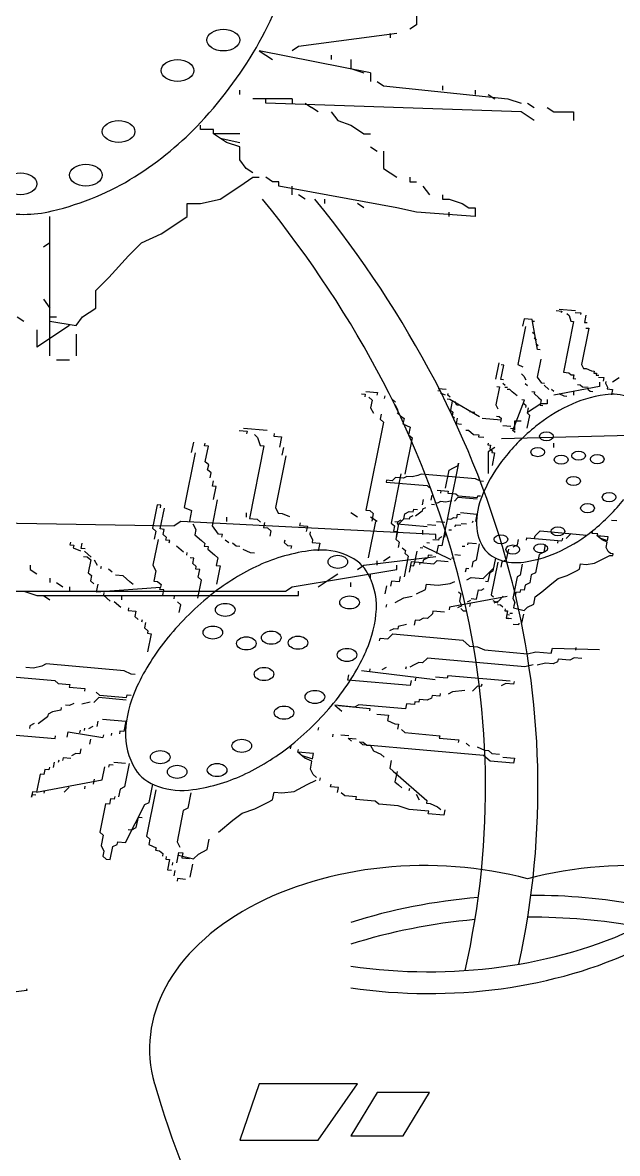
# Model space of a CAD drawing. Header units: inches. Extents: x 6.7 to 49.2, y 11 to 35.8.
# Drawn here: x 33.3979 to 33.507, y 13.0485 to 13.2561 of the extents above; entities that cross this region are included whole.
import ezdxf

# ---------------------------------------------------------------- set-up
doc = ezdxf.new("R2010")
doc.units = ezdxf.units.IN
doc.header["$MEASUREMENT"] = 0
doc.layers.add('02', color=2, linetype='Continuous')

msp = doc.modelspace()

# ---------------------------------------------------------------- linework, layer by layer
at = {"layer": '02'}
for p, q in [((33.4701, 13.26213), (33.4701, 13.25573)), ((33.4701, 13.25573), (33.4689, 13.25493)), ((33.4665, 13.25413), (33.4485, 13.25173)), ((33.4653, 13.25413), (33.4653, 13.25333)), ((33.4485, 13.25173), (33.4473, 13.25093)), ((33.4413, 13.25093), (33.4437, 13.24933)), ((33.4617, 13.24693), (33.4413, 13.25093)), ((33.4545, 13.25013), (33.4545, 13.24933)), ((33.4581, 13.24933), (33.4581, 13.24773)), ((33.4581, 13.24773), (33.4605, 13.24693)), ((33.4617, 13.24693), (33.4617, 13.24533)), ((33.4629, 13.24533), (33.4641, 13.24453)), ((33.4377, 13.24293), (33.4377, 13.24373)), ((33.4641, 13.24453), (33.4869, 13.24213)), ((33.4749, 13.24453), (33.4749, 13.24373)), ((33.4809, 13.24373), (33.4809, 13.24293)), ((33.4833, 13.24293), (33.4845, 13.24213)), ((33.4473, 13.24213), (33.4401, 13.24213)), ((33.4425, 13.24133), (33.4425, 13.24213)), ((33.4893, 13.23973), (33.4425, 13.24133)), ((33.4473, 13.24213), (33.4473, 13.24133)), ((33.4497, 13.24133), (33.4509, 13.24053)), ((33.4869, 13.24213), (33.4893, 13.24133)), ((33.4905, 13.24133), (33.4917, 13.24053)), ((33.4521, 13.23973), (33.4509, 13.24053)), ((33.4545, 13.23973), (33.4557, 13.23813)), ((33.4917, 13.23813), (33.4893, 13.23973)), ((33.4941, 13.24053), (33.4953, 13.23973)), ((33.4953, 13.23973), (33.4989, 13.23973)), ((33.4989, 13.23973), (33.4989, 13.23813)), ((33.4305, 13.23653), (33.4305, 13.23733)), ((33.4557, 13.23813), (33.4581, 13.23733)), ((33.4581, 13.23733), (33.4593, 13.23653)), ((33.4329, 13.23653), (33.4305, 13.23653)), ((33.4329, 13.23573), (33.4329, 13.23653)), ((33.4353, 13.23413), (33.4329, 13.23573)), ((33.4377, 13.23573), (33.4329, 13.23573)), ((33.4341, 13.23493), (33.4377, 13.23413)), ((33.4593, 13.23653), (33.4605, 13.23573)), ((33.4605, 13.23573), (33.4617, 13.23573)), ((33.4377, 13.23333), (33.4353, 13.23413)), ((33.4377, 13.23093), (33.4377, 13.23333)), ((33.4617, 13.23333), (33.4629, 13.23253)), ((33.4641, 13.23253), (33.4641, 13.22933)), ((33.4389, 13.22933), (33.4377, 13.23093)), ((33.4401, 13.22853), (33.4389, 13.22933)), ((33.4641, 13.22933), (33.4653, 13.22853)), ((33.4653, 13.22853), (33.4665, 13.22773)), ((33.4377, 13.22613), (33.4401, 13.22773)), ((33.4401, 13.22773), (33.4413, 13.22773)), ((33.4437, 13.22693), (33.4425, 13.22773)), ((33.4449, 13.22693), (33.4437, 13.22693)), ((33.4449, 13.22613), (33.4449, 13.22693)), ((33.4689, 13.22773), (33.4689, 13.22693)), ((33.4689, 13.22693), (33.4701, 13.22693)), ((33.4341, 13.22373), (33.4377, 13.22613)), ((33.4665, 13.22213), (33.4449, 13.22613)), ((33.4473, 13.22453), (33.4473, 13.22613)), ((33.4497, 13.22373), (33.4485, 13.22453)), ((33.4713, 13.22613), (33.4725, 13.22453)), ((33.4749, 13.22453), (33.4749, 13.22373)), ((33.4281, 13.22053), (33.4281, 13.22293)), ((33.4281, 13.22293), (33.4305, 13.22293)), ((33.4305, 13.22293), (33.4341, 13.22373)), ((33.4533, 13.22293), (33.4533, 13.22373)), ((33.4605, 13.22213), (33.4593, 13.22293)), ((33.4701, 13.22133), (33.4665, 13.22213)), ((33.4749, 13.22373), (33.4761, 13.22373)), ((33.4761, 13.22373), (33.4785, 13.22293)), ((33.4785, 13.22293), (33.4797, 13.22213)), ((33.4797, 13.22213), (33.4809, 13.22213)), ((33.4809, 13.22213), (33.4809, 13.22053)), ((33.4029, 13.19493), (33.4029, 13.22053)), ((33.4269, 13.21973), (33.4281, 13.22053)), ((33.4809, 13.22053), (33.4701, 13.22133)), ((33.4761, 13.22053), (33.4761, 13.22133)), ((33.4233, 13.21733), (33.4269, 13.21973)), ((33.4197, 13.21573), (33.4233, 13.21733)), ((33.4029, 13.21573), (33.4017, 13.21493)), ((33.4173, 13.21333), (33.4197, 13.21573)), ((33.4137, 13.20933), (33.4173, 13.21333)), ((33.4113, 13.20693), (33.4137, 13.20933)), ((33.4113, 13.20373), (33.4113, 13.20693)), ((33.4017, 13.20533), (33.4029, 13.20373)), ((33.4089, 13.20213), (33.4113, 13.20373)), ((33.49631, 13.20354), (33.49931, 13.20328)), ((33.3969, 13.20213), (33.3981, 13.20133)), ((33.4029, 13.20213), (33.4041, 13.20213)), ((33.4029, 13.20133), (33.4077, 13.20053)), ((33.4077, 13.20053), (33.4089, 13.20213)), ((33.48985, 13.20174), (33.48959, 13.20041)), ((33.49135, 13.20161), (33.48985, 13.20174)), ((33.49229, 13.1961), (33.49135, 13.20161)), ((33.49575, 13.20325), (33.49675, 13.20316)), ((33.49675, 13.20316), (33.49668, 13.20283)), ((33.49768, 13.20274), (33.49811, 13.20237)), ((33.49811, 13.20237), (33.49841, 13.20132)), ((33.49841, 13.20132), (33.49891, 13.20128)), ((33.49925, 13.20294), (33.50025, 13.20286)), ((33.50025, 13.20286), (33.50018, 13.20252)), ((33.50118, 13.20243), (33.50091, 13.2011)), ((33.4065, 13.20053), (33.4005, 13.19653)), ((33.4005, 13.19973), (33.4005, 13.19653)), ((33.49009, 13.20036), (33.4887, 13.19337)), ((33.49179, 13.20123), (33.49129, 13.20128)), ((33.49182, 13.19886), (33.49139, 13.19923)), ((33.49891, 13.20128), (33.49706, 13.19195)), ((33.50171, 13.20001), (33.50039, 13.19335)), ((33.50091, 13.2011), (33.50141, 13.20106)), ((33.50121, 13.20006), (33.50171, 13.20001)), ((33.4077, 13.19893), (33.4077, 13.19493)), ((33.49212, 13.19781), (33.49169, 13.19819)), ((33.49242, 13.19677), (33.49199, 13.19715)), ((33.49279, 13.19606), (33.49229, 13.1961)), ((33.4065, 13.19413), (33.4041, 13.19413)), ((33.4852, 13.19368), (33.4846, 13.19068)), ((33.4856, 13.19059), (33.48613, 13.19326)), ((33.48613, 13.19326), (33.48563, 13.1933)), ((33.4887, 13.19337), (33.48963, 13.19295)), ((33.4923, 13.19102), (33.49296, 13.19435)), ((33.50039, 13.19335), (33.50075, 13.19264)), ((33.48936, 13.19162), (33.4898, 13.19124)), ((33.4898, 13.19124), (33.49016, 13.19053)), ((33.4931, 13.18993), (33.4923, 13.19102)), ((33.49706, 13.19195), (33.49806, 13.19186)), ((33.49806, 13.19186), (33.49849, 13.19149)), ((33.49849, 13.19149), (33.49899, 13.19144)), ((33.49899, 13.19144), (33.49886, 13.19078)), ((33.50075, 13.19264), (33.50125, 13.1926)), ((33.50125, 13.1926), (33.50219, 13.19218)), ((33.50219, 13.19218), (33.50269, 13.19213)), ((33.50269, 13.19213), (33.50262, 13.1918)), ((33.50262, 13.1918), (33.50312, 13.19175)), ((33.50312, 13.19175), (33.50305, 13.19142)), ((33.50305, 13.19142), (33.50355, 13.19138)), ((33.50349, 13.19104), (33.50449, 13.19096)), ((33.50449, 13.19096), (33.50435, 13.19029)), ((33.5073, 13.19093), (33.5061, 13.19013)), ((33.47558, 13.18877), (33.47408, 13.1889)), ((33.48534, 13.18926), (33.48467, 13.18593)), ((33.48484, 13.18931), (33.48534, 13.18926)), ((33.4861, 13.19055), (33.4856, 13.19059)), ((33.4864, 13.18951), (33.48597, 13.18988)), ((33.48684, 13.18913), (33.48634, 13.18917)), ((33.49003, 13.18986), (33.49047, 13.18949)), ((33.4936, 13.18989), (33.4931, 13.18993)), ((33.4944, 13.1888), (33.49353, 13.18955)), ((33.5037, 13.18933), (33.4953, 13.18773)), ((33.49886, 13.19078), (33.49936, 13.19073)), ((33.49966, 13.18969), (33.50016, 13.18964)), ((33.50016, 13.18964), (33.50059, 13.18927)), ((33.50059, 13.18927), (33.50159, 13.18918)), ((33.50152, 13.18885), (33.50196, 13.18847)), ((33.5037, 13.19013), (33.5037, 13.18933)), ((33.50485, 13.19025), (33.50479, 13.18991)), ((33.50479, 13.18991), (33.50515, 13.1892)), ((33.50515, 13.1892), (33.50509, 13.18887)), ((33.50509, 13.18887), (33.50609, 13.18878)), ((33.46003, 13.18798), (33.46074, 13.18792)), ((33.46074, 13.18792), (33.46065, 13.18745)), ((33.46084, 13.1884), (33.46298, 13.18821)), ((33.46136, 13.18738), (33.46198, 13.18684)), ((33.46198, 13.18684), (33.4617, 13.18542)), ((33.46298, 13.18821), (33.46288, 13.18773)), ((33.46431, 13.18761), (33.46422, 13.18713)), ((33.46564, 13.187), (33.46626, 13.18646)), ((33.47401, 13.18857), (33.47451, 13.18852)), ((33.47445, 13.18819), (33.47538, 13.18777)), ((33.47575, 13.18706), (33.47625, 13.18701)), ((33.47588, 13.18773), (33.47595, 13.18806)), ((33.47631, 13.18735), (33.47588, 13.18773)), ((33.47625, 13.18701), (33.48171, 13.18382)), ((33.48727, 13.18875), (33.48677, 13.1888)), ((33.4877, 13.18837), (33.48727, 13.18875)), ((33.48857, 13.18762), (33.4877, 13.18837)), ((33.48781, 13.18125), (33.48994, 13.18682)), ((33.48994, 13.18682), (33.48944, 13.18686)), ((33.49127, 13.1884), (33.49177, 13.18835)), ((33.49177, 13.18835), (33.4917, 13.18802)), ((33.4917, 13.18802), (33.49257, 13.18727)), ((33.49257, 13.18727), (33.493, 13.18689)), ((33.493, 13.18689), (33.4928, 13.18589)), ((33.4941, 13.18693), (33.4941, 13.18613)), ((33.49533, 13.18838), (33.4949, 13.18875)), ((33.49719, 13.18753), (33.49626, 13.18796)), ((33.49769, 13.18749), (33.49719, 13.18753)), ((33.4989, 13.18853), (33.4989, 13.18773)), ((33.50196, 13.18847), (33.50246, 13.18842)), ((33.50609, 13.18878), (33.50589, 13.18778)), ((33.4617, 13.18542), (33.46222, 13.1844)), ((33.46617, 13.18599), (33.46669, 13.18497)), ((33.47668, 13.18664), (33.47635, 13.18497)), ((33.47635, 13.18497), (33.47678, 13.18459)), ((33.47755, 13.18588), (33.47718, 13.18659)), ((33.47805, 13.18584), (33.47755, 13.18588)), ((33.48467, 13.18593), (33.48504, 13.18522)), ((33.49024, 13.18578), (33.4898, 13.18615)), ((33.49017, 13.18544), (33.49024, 13.18578)), ((33.49047, 13.1844), (33.49067, 13.1854)), ((33.4917, 13.18533), (33.4905, 13.18453)), ((33.4929, 13.18613), (33.4917, 13.18533)), ((33.4928, 13.18589), (33.4933, 13.18584)), ((33.4941, 13.18613), (33.4929, 13.18613)), ((33.46408, 13.18278), (33.46086, 13.16661)), ((33.46365, 13.18427), (33.46346, 13.18332)), ((33.46346, 13.18332), (33.46408, 13.18278)), ((33.4666, 13.1845), (33.46722, 13.18396)), ((33.46722, 13.18396), (33.46784, 13.18342)), ((33.46784, 13.18342), (33.46765, 13.18247)), ((33.47678, 13.18459), (33.47665, 13.18393)), ((33.47665, 13.18393), (33.47708, 13.18355)), ((33.47758, 13.18351), (33.47738, 13.18251)), ((33.48084, 13.18457), (33.47985, 13.18466)), ((33.48564, 13.18313), (33.48214, 13.18344)), ((33.48478, 13.18389), (33.48528, 13.18384)), ((33.48528, 13.18384), (33.48571, 13.18347)), ((33.48558, 13.1828), (33.48571, 13.18347)), ((33.4881, 13.18293), (33.4881, 13.18133)), ((33.4893, 13.18293), (33.4881, 13.18293)), ((33.49044, 13.18169), (33.4909, 13.18402)), ((33.4909, 13.18402), (33.49047, 13.1844)), ((33.43762, 13.18125), (33.43905, 13.18112)), ((33.43843, 13.18166), (33.44272, 13.18128)), ((33.43905, 13.18112), (33.43896, 13.18065)), ((33.44405, 13.18068), (33.44395, 13.18021)), ((33.46765, 13.18247), (33.46898, 13.18187)), ((33.46898, 13.18187), (33.46869, 13.18044)), ((33.47738, 13.18251), (33.47838, 13.18242)), ((33.47918, 13.18133), (33.47968, 13.18129)), ((33.47968, 13.18129), (33.48055, 13.18053)), ((33.48055, 13.18053), (33.48155, 13.18044)), ((33.5481, 13.18133), (33.4857, 13.17973)), ((33.48744, 13.18196), (33.48594, 13.18209)), ((33.48787, 13.18158), (33.48738, 13.18162)), ((33.48824, 13.18087), (33.48781, 13.18125)), ((33.42921, 13.17909), (33.42883, 13.17719)), ((33.43125, 13.17843), (33.43135, 13.1789)), ((33.44039, 13.18052), (33.441, 13.17998)), ((33.441, 13.17998), (33.44143, 13.17849)), ((33.44143, 13.17849), (33.44215, 13.17843)), ((33.44395, 13.18021), (33.44538, 13.18008)), ((33.44538, 13.18008), (33.445, 13.17818)), ((33.46931, 13.1799), (33.46799, 13.17324)), ((33.46869, 13.18044), (33.46931, 13.1799)), ((33.48155, 13.18044), (33.48148, 13.18011)), ((33.48148, 13.18011), (33.48248, 13.18002)), ((33.48328, 13.17894), (33.48321, 13.1786)), ((33.48321, 13.1786), (33.48371, 13.17856)), ((33.48371, 13.17856), (33.48358, 13.17789)), ((33.4953, 13.17813), (33.4953, 13.17893)), ((33.42954, 13.17712), (33.42755, 13.16713)), ((33.43197, 13.17836), (33.43125, 13.17843)), ((33.4314, 13.17551), (33.43197, 13.17836)), ((33.44215, 13.17843), (33.4395, 13.16511)), ((33.44615, 13.17662), (33.44425, 13.16711)), ((33.44572, 13.17811), (33.44543, 13.17669)), ((33.4845, 13.17813), (33.4833, 13.17733)), ((33.4833, 13.17733), (33.4833, 13.17333)), ((33.48358, 13.17789), (33.48402, 13.17751)), ((33.48402, 13.17751), (33.48395, 13.17718)), ((33.48395, 13.17718), (33.48445, 13.17714)), ((33.48445, 13.17714), (33.48398, 13.17481)), ((33.43202, 13.17497), (33.4314, 13.17551)), ((33.43183, 13.17402), (33.43202, 13.17497)), ((33.47783, 13.17527), (33.4748, 13.16005)), ((33.47612, 13.17397), (33.47693, 13.17438)), ((33.47693, 13.17438), (33.47774, 13.1748)), ((33.47774, 13.1748), (33.47783, 13.17527)), ((33.43245, 13.17348), (33.43183, 13.17402)), ((33.43226, 13.17253), (33.43245, 13.17348)), ((33.46727, 13.1733), (33.46547, 13.16426)), ((33.46627, 13.17264), (33.46564, 13.17202)), ((33.46777, 13.17251), (33.46627, 13.17264)), ((33.46833, 13.1728), (33.46777, 13.17251)), ((33.46933, 13.17271), (33.46833, 13.1728)), ((33.4704, 13.17296), (33.46933, 13.17271)), ((33.47096, 13.17325), (33.4704, 13.17296)), ((33.48096, 13.17236), (33.47096, 13.17325)), ((33.47546, 13.17064), (33.47612, 13.17397)), ((33.48189, 13.17194), (33.48096, 13.17236)), ((33.43269, 13.17104), (33.43288, 13.17199)), ((33.4334, 13.17097), (33.43269, 13.17104)), ((33.43293, 13.16859), (33.4334, 13.17097)), ((33.46464, 13.17211), (33.46457, 13.17178)), ((33.46457, 13.17178), (33.47206, 13.17112)), ((33.46564, 13.17202), (33.46464, 13.17211)), ((33.47206, 13.17112), (33.4725, 13.17074)), ((33.47393, 13.17027), (33.47593, 13.1701)), ((33.47456, 13.16975), (33.47465, 13.17023)), ((33.48239, 13.1719), (33.48189, 13.17194)), ((33.43269, 13.16377), (33.43364, 13.16853)), ((33.47123, 13.16763), (33.47142, 13.16858)), ((33.47284, 13.16845), (33.47303, 13.1694)), ((33.47453, 13.16819), (33.47397, 13.1679)), ((33.47553, 13.1681), (33.47453, 13.16819)), ((33.4766, 13.16834), (33.47553, 13.1681)), ((33.47593, 13.1701), (33.47586, 13.16976)), ((33.47586, 13.16976), (33.47736, 13.16963)), ((33.47773, 13.16892), (33.4771, 13.1683)), ((33.47736, 13.16963), (33.47779, 13.16925)), ((33.48123, 13.16861), (33.47773, 13.16892)), ((33.47779, 13.16925), (33.48129, 13.16894)), ((33.48129, 13.16894), (33.48136, 13.16928)), ((33.48136, 13.16928), (33.48186, 13.16923)), ((33.42255, 13.16757), (33.4217, 13.16329)), ((33.42327, 13.16751), (33.42255, 13.16757)), ((33.42313, 13.16317), (33.42389, 13.16697)), ((33.42317, 13.16703), (33.42327, 13.16751)), ((33.42755, 13.16713), (33.42888, 13.16653)), ((33.42888, 13.16653), (33.4285, 13.16463)), ((33.4389, 13.16613), (33.4389, 13.16533)), ((33.44425, 13.16711), (33.44478, 13.16609)), ((33.44478, 13.16609), (33.44549, 13.16603)), ((33.44549, 13.16603), (33.44682, 13.16543)), ((33.4593, 13.16533), (33.4581, 13.16613)), ((33.46086, 13.16661), (33.46157, 13.16654)), ((33.46157, 13.16654), (33.46219, 13.166)), ((33.46219, 13.166), (33.46191, 13.16458)), ((33.46799, 13.16597), (33.4688, 13.16639)), ((33.4688, 13.16639), (33.46952, 13.16632)), ((33.46952, 13.16632), (33.46961, 13.1668)), ((33.46961, 13.1668), (33.47032, 13.16674)), ((33.47114, 13.16645), (33.46994, 13.16554)), ((33.4712, 13.16679), (33.47114, 13.16645)), ((33.47177, 13.16707), (33.4712, 13.16679)), ((33.4734, 13.16761), (33.4729, 13.16765)), ((33.47397, 13.1679), (33.47347, 13.16794)), ((33.4782, 13.16617), (33.48119, 13.1659)), ((33.3813, 13.16453), (33.4257, 13.16373)), ((33.4269, 13.16453), (33.4257, 13.16373)), ((33.4737, 13.16213), (33.4269, 13.16453)), ((33.42912, 13.16409), (33.42965, 13.16307)), ((33.4353, 13.16533), (33.4353, 13.16453)), ((33.4395, 13.16511), (33.44092, 13.16498)), ((33.44092, 13.16498), (33.44154, 13.16444)), ((33.44226, 13.16438), (33.44207, 13.16343)), ((33.44877, 13.16429), (33.44868, 13.16381)), ((33.46262, 13.16451), (33.46129, 13.15785)), ((33.4629, 13.16453), (33.4617, 13.16533)), ((33.46547, 13.16426), (33.46609, 13.16372)), ((33.46618, 13.16452), (33.46668, 13.16447)), ((33.46643, 13.16176), (33.4669, 13.16413)), ((33.46668, 13.16447), (33.46661, 13.16414)), ((33.46661, 13.16414), (33.4721, 13.16365)), ((33.46724, 13.16476), (33.46668, 13.16447)), ((33.4669, 13.16413), (33.4678, 13.16502)), ((33.4678, 13.16502), (33.46799, 13.16597)), ((33.46881, 13.16496), (33.46781, 13.16505)), ((33.46887, 13.1653), (33.46881, 13.16496)), ((33.46944, 13.16559), (33.46887, 13.1653)), ((33.47217, 13.16399), (33.47367, 13.16386)), ((33.4738, 13.16452), (33.4753, 13.16439)), ((33.47593, 13.16501), (33.47643, 13.16497)), ((33.47643, 13.16497), (33.477, 13.16526)), ((33.477, 13.16526), (33.4775, 13.16521)), ((33.4775, 13.16521), (33.47763, 13.16588)), ((33.47763, 13.16588), (33.47813, 13.16583)), ((33.4793, 13.16404), (33.4783, 13.16412)), ((33.48043, 13.16461), (33.48036, 13.16428)), ((33.48119, 13.1659), (33.48093, 13.16457)), ((33.50687, 13.16465), (33.50588, 13.16473)), ((33.4217, 13.16329), (33.42232, 13.16275)), ((33.42232, 13.16275), (33.42204, 13.16132)), ((33.42384, 13.1631), (33.42313, 13.16317)), ((33.42365, 13.16215), (33.42384, 13.1631)), ((33.42427, 13.16161), (33.42365, 13.16215)), ((33.42965, 13.16307), (33.42946, 13.16212)), ((33.42946, 13.16212), (33.4307, 13.16104)), ((33.43384, 13.16222), (33.43269, 13.16377)), ((33.43455, 13.16215), (33.43384, 13.16222)), ((33.43445, 13.16168), (33.43455, 13.16215)), ((33.44207, 13.16343), (33.44278, 13.16336)), ((33.44278, 13.16336), (33.4434, 13.16282)), ((33.4434, 13.16282), (33.44321, 13.16187)), ((33.44868, 13.16381), (33.45011, 13.16368)), ((33.45011, 13.16368), (33.44992, 13.16273)), ((33.45063, 13.16267), (33.45054, 13.16219)), ((33.45054, 13.16219), (33.45106, 13.16118)), ((33.46609, 13.16372), (33.4659, 13.16277)), ((33.4659, 13.16277), (33.46662, 13.16271)), ((33.46662, 13.16271), (33.46633, 13.16128)), ((33.4713, 13.16213), (33.4713, 13.16293)), ((33.4737, 13.16133), (33.4737, 13.16213)), ((33.4754, 13.16235), (33.47527, 13.16168)), ((33.47653, 13.16292), (33.47604, 13.16297)), ((33.47723, 13.16388), (33.47717, 13.16355)), ((33.47823, 13.16379), (33.47723, 13.16388)), ((33.49179, 13.16145), (33.49188, 13.16192)), ((33.49188, 13.16192), (33.49279, 13.16281)), ((33.49279, 13.16281), (33.50135, 13.16205)), ((33.4985, 13.16231), (33.49759, 13.16142)), ((33.50235, 13.16233), (33.50241, 13.16267)), ((33.50335, 13.16225), (33.50235, 13.16233)), ((33.50328, 13.16191), (33.50335, 13.16225)), ((33.50415, 13.16116), (33.50328, 13.16191)), ((33.50328, 13.16191), (33.50378, 13.16187)), ((33.50528, 13.16174), (33.50328, 13.16191)), ((33.40667, 13.16075), (33.40657, 13.16027)), ((33.40657, 13.16027), (33.40729, 13.16021)), ((33.40729, 13.16021), (33.40719, 13.15973)), ((33.40862, 13.15961), (33.40881, 13.16056)), ((33.42275, 13.16126), (33.4218, 13.1565)), ((33.42418, 13.16114), (33.42427, 13.16161)), ((33.42489, 13.16107), (33.42418, 13.16114)), ((33.4248, 13.1606), (33.42489, 13.16107)), ((33.42737, 13.15892), (33.42613, 13.15999)), ((33.4307, 13.16104), (33.43132, 13.1605)), ((33.43132, 13.1605), (33.43122, 13.16003)), ((33.43122, 13.16003), (33.43193, 13.15996)), ((33.43193, 13.15996), (33.43184, 13.15949)), ((33.43569, 13.1606), (33.43507, 13.16114)), ((33.43703, 13.16), (33.43641, 13.16054)), ((33.43774, 13.15994), (33.43703, 13.16)), ((33.44597, 13.16114), (33.44587, 13.16067)), ((33.44587, 13.16067), (33.44649, 13.16013)), ((33.44649, 13.16013), (33.44721, 13.16007)), ((33.44721, 13.16007), (33.44711, 13.15959)), ((33.45106, 13.16118), (33.45097, 13.1607)), ((33.45097, 13.1607), (33.45239, 13.16058)), ((33.45239, 13.16058), (33.45211, 13.15915)), ((33.46633, 13.16128), (33.46695, 13.16074)), ((33.46695, 13.16074), (33.46676, 13.15979)), ((33.47647, 13.15751), (33.47138, 13.15999)), ((33.47251, 13.16057), (33.47201, 13.16061)), ((33.47414, 13.1611), (33.47314, 13.16119)), ((33.47409, 13.16011), (33.47381, 13.15868)), ((33.4748, 13.16005), (33.47409, 13.16011)), ((33.4742, 13.16144), (33.47414, 13.1611)), ((33.47477, 13.16172), (33.4742, 13.16144)), ((33.4785, 13.16004), (33.479, 13.15999)), ((33.47957, 13.16028), (33.47963, 13.16062)), ((33.47963, 13.16062), (33.48113, 13.16048)), ((33.48163, 13.16044), (33.48104, 13.15744)), ((33.48784, 13.15986), (33.48865, 13.16027)), ((33.48865, 13.16027), (33.48884, 13.16123)), ((33.49027, 13.1611), (33.49036, 13.16157)), ((33.49036, 13.16157), (33.49678, 13.16101)), ((33.49374, 13.16031), (33.49346, 13.15888)), ((33.49607, 13.16107), (33.49598, 13.16059)), ((33.49688, 13.16148), (33.49678, 13.16101)), ((33.50371, 13.16154), (33.50515, 13.16107)), ((33.50508, 13.16074), (33.50415, 13.16116)), ((33.50488, 13.15974), (33.50508, 13.16074)), ((33.50515, 13.16107), (33.50528, 13.16174)), ((33.40719, 13.15973), (33.40853, 13.15913)), ((33.40934, 13.15954), (33.40862, 13.15961)), ((33.40905, 13.15812), (33.40976, 13.15805)), ((33.41048, 13.15799), (33.40924, 13.15907)), ((33.40976, 13.15805), (33.41038, 13.15751)), ((33.42799, 13.15838), (33.42808, 13.15885)), ((33.42932, 13.15778), (33.42861, 13.15784)), ((33.42913, 13.15682), (33.42932, 13.15778)), ((33.43184, 13.15949), (33.43308, 13.15841)), ((33.43308, 13.15841), (33.4337, 13.15787)), ((33.4337, 13.15787), (33.43341, 13.15644)), ((33.43969, 13.15879), (33.43836, 13.1594)), ((33.4404, 13.15873), (33.43969, 13.15879)), ((33.4605, 13.15653), (33.4737, 13.15813)), ((33.4641, 13.15733), (33.4653, 13.15813)), ((33.46748, 13.15973), (33.4681, 13.15919)), ((33.46862, 13.15817), (33.46786, 13.15437)), ((33.4681, 13.15919), (33.468, 13.15871)), ((33.468, 13.15871), (33.46862, 13.15817)), ((33.47018, 13.15908), (33.46971, 13.15675)), ((33.47131, 13.15966), (33.47081, 13.1597)), ((33.47219, 13.15786), (33.47138, 13.15744)), ((33.47228, 13.15833), (33.47219, 13.15786)), ((33.473, 13.15827), (33.47228, 13.15833)), ((33.47654, 13.15784), (33.47704, 13.1578)), ((33.47717, 13.15846), (33.47817, 13.15837)), ((33.4842, 13.15547), (33.48467, 13.1578)), ((33.48665, 13.15754), (33.48703, 13.15945)), ((33.49265, 13.15847), (33.49198, 13.15514)), ((33.49346, 13.15888), (33.49265, 13.15847)), ((33.50278, 13.15687), (33.50448, 13.15774)), ((33.50448, 13.15774), (33.50561, 13.15832)), ((33.50525, 13.15903), (33.50488, 13.15974)), ((33.50568, 13.15865), (33.50525, 13.15903)), ((33.50561, 13.15832), (33.50611, 13.15827)), ((33.50618, 13.15861), (33.50568, 13.15865)), ((33.50611, 13.15827), (33.50618, 13.15861)), ((33.3993, 13.15653), (33.3993, 13.15573)), ((33.3993, 13.15573), (33.4005, 13.15493)), ((33.41038, 13.15751), (33.40991, 13.15513)), ((33.41162, 13.15644), (33.4111, 13.15745)), ((33.41224, 13.1559), (33.41234, 13.15637)), ((33.41429, 13.15523), (33.41367, 13.15577)), ((33.4218, 13.1565), (33.42233, 13.15549)), ((33.42975, 13.15628), (33.42913, 13.15682)), ((33.42965, 13.15581), (33.42975, 13.15628)), ((33.43037, 13.15575), (33.42965, 13.15581)), ((33.43008, 13.15432), (33.43037, 13.15575)), ((33.43341, 13.15644), (33.43413, 13.15638)), ((33.43413, 13.15638), (33.43346, 13.15305)), ((33.4473, 13.15253), (33.4665, 13.15573)), ((33.4593, 13.15573), (33.4605, 13.15653)), ((33.4629, 13.15653), (33.4629, 13.15733)), ((33.4665, 13.15573), (33.4665, 13.15653)), ((33.46914, 13.15716), (33.46877, 13.15525)), ((33.47129, 13.15697), (33.46914, 13.15716)), ((33.46915, 13.15646), (33.46965, 13.15642)), ((33.46965, 13.15642), (33.46971, 13.15675)), ((33.47071, 13.15666), (33.47078, 13.15699)), ((33.47078, 13.15699), (33.47328, 13.15677)), ((33.47138, 13.15744), (33.47129, 13.15697)), ((33.47328, 13.15677), (33.47391, 13.15739)), ((33.47391, 13.15739), (33.47591, 13.15722)), ((33.47921, 13.15591), (33.47907, 13.15524)), ((33.47971, 13.15586), (33.47921, 13.15591)), ((33.48047, 13.15715), (33.48027, 13.15615)), ((33.48104, 13.15744), (33.48047, 13.15715)), ((33.48323, 13.15494), (33.48413, 13.15583)), ((33.48503, 13.15709), (33.48384, 13.15109)), ((33.48565, 13.15618), (33.48584, 13.15713)), ((33.48584, 13.15713), (33.48665, 13.15754)), ((33.48953, 13.15669), (33.48913, 13.15469)), ((33.49946, 13.15547), (33.50002, 13.15576)), ((33.50002, 13.15576), (33.50022, 13.15676)), ((33.50022, 13.15676), (33.50122, 13.15667)), ((33.50122, 13.15667), (33.50278, 13.15687)), ((33.4029, 13.15413), (33.4029, 13.15333)), ((33.40991, 13.15513), (33.41053, 13.1546)), ((33.41053, 13.1546), (33.41034, 13.15364)), ((33.41034, 13.15364), (33.41096, 13.15311)), ((33.41633, 13.15457), (33.41491, 13.15469)), ((33.41695, 13.15403), (33.41633, 13.15457)), ((33.41757, 13.15349), (33.41695, 13.15403)), ((33.42233, 13.15549), (33.42195, 13.15359)), ((33.42195, 13.15359), (33.42266, 13.15352)), ((33.43004, 13.15045), (33.4307, 13.15378)), ((33.4307, 13.15378), (33.43008, 13.15432)), ((33.4521, 13.15253), (33.4545, 13.15413)), ((33.4545, 13.15413), (33.4557, 13.15493)), ((33.4617, 13.15413), (33.4617, 13.15493)), ((33.46553, 13.1536), (33.46534, 13.15265)), ((33.46696, 13.15348), (33.46553, 13.1536)), ((33.46715, 13.15443), (33.46696, 13.15348)), ((33.47633, 13.15313), (33.47714, 13.15354)), ((33.47938, 13.15383), (33.48018, 13.15424)), ((33.48018, 13.15424), (33.48233, 13.15405)), ((33.48233, 13.15405), (33.48323, 13.15494)), ((33.4828, 13.15356), (33.4833, 13.15351)), ((33.4833, 13.15351), (33.48364, 13.15518)), ((33.48364, 13.15518), (33.4842, 13.15547)), ((33.48857, 13.1544), (33.48777, 13.15041)), ((33.48913, 13.15469), (33.48857, 13.1544)), ((33.49118, 13.15472), (33.49089, 13.1533)), ((33.49198, 13.15514), (33.49118, 13.15472)), ((33.49493, 13.15316), (33.49613, 13.15407)), ((33.49613, 13.15407), (33.49776, 13.15461)), ((33.49776, 13.15461), (33.49946, 13.15547)), ((33.3945, 13.15173), (33.4461, 13.15173)), ((33.3981, 13.15173), (33.4005, 13.15093)), ((33.4041, 13.15333), (33.4053, 13.15253)), ((33.4065, 13.15253), (33.4065, 13.15173)), ((33.41167, 13.15304), (33.41139, 13.15161)), ((33.41139, 13.15161), (33.42319, 13.15251)), ((33.41282, 13.15149), (33.41272, 13.15101)), ((33.41819, 13.15295), (33.41757, 13.15349)), ((33.42266, 13.15352), (33.42328, 13.15298)), ((33.42309, 13.15203), (33.42319, 13.15251)), ((33.42381, 13.15197), (33.42309, 13.15203)), ((33.42328, 13.15298), (33.42319, 13.15251)), ((33.42362, 13.15102), (33.42381, 13.15197)), ((33.4461, 13.15173), (33.4473, 13.15253)), ((33.4485, 13.15093), (33.4485, 13.15173)), ((33.4581, 13.15253), (33.4581, 13.15333)), ((33.46463, 13.15271), (33.46434, 13.15129)), ((33.47015, 13.15126), (33.47177, 13.15208)), ((33.47177, 13.15208), (33.47195, 13.15303)), ((33.47195, 13.15303), (33.4741, 13.15285)), ((33.4741, 13.15285), (33.47633, 13.15313)), ((33.47784, 13.15162), (33.47828, 13.15125)), ((33.48114, 13.15031), (33.48147, 13.15198)), ((33.48147, 13.15198), (33.48197, 13.15194)), ((33.48197, 13.15194), (33.48254, 13.15222)), ((33.48837, 13.15158), (33.48828, 13.15111)), ((33.48908, 13.15152), (33.48837, 13.15158)), ((33.48918, 13.15199), (33.48908, 13.15152)), ((33.48989, 13.15193), (33.48918, 13.15199)), ((33.49008, 13.15288), (33.48989, 13.15193)), ((33.49089, 13.1533), (33.49008, 13.15288)), ((33.4919, 13.15072), (33.4931, 13.15163)), ((33.4931, 13.15163), (33.49493, 13.15316)), ((33.4005, 13.15093), (33.4485, 13.15093)), ((33.4017, 13.15093), (33.4029, 13.15013)), ((33.41272, 13.15101), (33.41334, 13.15047)), ((33.41334, 13.15047), (33.41396, 13.14993)), ((33.41467, 13.14987), (33.41591, 13.14879)), ((33.4161, 13.15013), (33.4161, 13.15093)), ((33.42566, 13.15035), (33.42576, 13.15083)), ((33.4269, 13.14927), (33.42628, 13.14981)), ((33.4662, 13.14967), (33.46701, 13.15008)), ((33.46701, 13.15008), (33.46782, 13.1505)), ((33.46782, 13.1505), (33.46934, 13.15084)), ((33.48675, 13.15076), (33.47619, 13.14879)), ((33.47828, 13.15125), (33.47801, 13.14991)), ((33.47801, 13.14991), (33.47838, 13.1492)), ((33.47951, 13.14978), (33.48008, 13.15007)), ((33.47995, 13.14942), (33.47986, 13.14895)), ((33.48014, 13.1504), (33.48114, 13.15031)), ((33.48384, 13.15109), (33.48427, 13.15072)), ((33.48414, 13.15005), (33.48507, 13.14963)), ((33.48514, 13.14993), (33.48433, 13.14952)), ((33.48604, 13.15082), (33.48514, 13.14993)), ((33.48777, 13.15041), (33.48814, 13.1497)), ((33.48814, 13.1497), (33.488, 13.14903)), ((33.4905, 13.14881), (33.49163, 13.14939)), ((33.49163, 13.14939), (33.4919, 13.15072)), ((33.41734, 13.14867), (33.41724, 13.14819)), ((33.41724, 13.14819), (33.41867, 13.14806)), ((33.41867, 13.14806), (33.41848, 13.14711)), ((33.42662, 13.14785), (33.4269, 13.14927)), ((33.46458, 13.14884), (33.46468, 13.14932)), ((33.47305, 13.14761), (33.47215, 13.14672)), ((33.47315, 13.14809), (33.47305, 13.14761)), ((33.47529, 13.1479), (33.47315, 13.14809)), ((33.47619, 13.14879), (33.4761, 13.14831)), ((33.47843, 13.14907), (33.47762, 13.14866)), ((33.47825, 13.14854), (33.47868, 13.14816)), ((33.47868, 13.14816), (33.47918, 13.14812)), ((33.48501, 13.14929), (33.48551, 13.14925)), ((33.48551, 13.14925), (33.48594, 13.14887)), ((33.48637, 13.1485), (33.48631, 13.14816)), ((33.48631, 13.14816), (33.48681, 13.14812)), ((33.48681, 13.14812), (33.48654, 13.14679)), ((33.48667, 13.14745), (33.48717, 13.14741)), ((33.48724, 13.14774), (33.48774, 13.1477)), ((33.488, 13.14903), (33.48794, 13.1487)), ((33.48794, 13.1487), (33.48987, 13.14819)), ((33.48974, 13.14752), (33.48941, 13.14585)), ((33.48987, 13.14819), (33.4905, 13.14881)), ((33.41848, 13.14711), (33.4191, 13.14657)), ((33.41981, 13.14651), (33.41972, 13.14604)), ((33.42043, 13.14597), (33.42024, 13.14502)), ((33.46678, 13.14526), (33.46668, 13.14479)), ((33.4683, 13.14561), (33.46678, 13.14526)), ((33.46991, 13.14644), (33.46973, 13.14548)), ((33.47063, 13.14637), (33.46991, 13.14644)), ((33.47144, 13.14679), (33.47063, 13.14637)), ((33.47215, 13.14672), (33.47144, 13.14679)), ((33.48754, 13.1467), (33.48654, 13.14679)), ((33.48654, 13.14679), (33.48704, 13.14674)), ((33.48884, 13.14557), (33.48784, 13.14565)), ((33.48891, 13.1459), (33.48884, 13.14557)), ((33.42024, 13.14502), (33.42086, 13.14448)), ((33.42086, 13.14448), (33.42077, 13.14401)), ((33.42077, 13.14401), (33.42148, 13.14394)), ((33.42148, 13.14394), (33.42082, 13.14061)), ((33.46487, 13.14301), (33.46578, 13.1439)), ((33.46597, 13.14485), (33.46516, 13.14444)), ((33.46578, 13.1439), (33.47863, 13.14276)), ((33.46668, 13.14479), (33.46597, 13.14485)), ((33.46335, 13.14266), (33.46345, 13.14313)), ((33.46345, 13.14313), (33.46487, 13.14301)), ((33.47863, 13.14276), (33.47986, 13.14168)), ((33.47986, 13.14168), (33.48129, 13.14156)), ((33.48129, 13.14156), (33.48262, 13.14095)), ((33.49485, 13.14036), (33.49504, 13.14131)), ((33.49504, 13.14131), (33.5037, 13.14103)), ((33.49932, 13.14093), (33.49942, 13.1414)), ((33.47216, 13.13946), (33.47125, 13.13857)), ((33.49, 13.13788), (33.47216, 13.13946)), ((33.48262, 13.14095), (33.49047, 13.14026)), ((33.49047, 13.14026), (33.492, 13.14061)), ((33.492, 13.14061), (33.49485, 13.14036)), ((33.49609, 13.13928), (33.496, 13.1388)), ((33.49823, 13.13909), (33.49609, 13.13928)), ((33.49904, 13.1395), (33.49823, 13.13909)), ((33.50047, 13.13938), (33.49904, 13.1395)), ((33.39989, 13.13762), (33.39846, 13.13775)), ((33.40141, 13.13797), (33.39989, 13.13762)), ((33.40222, 13.13838), (33.40141, 13.13797)), ((33.41649, 13.13712), (33.40222, 13.13838)), ((33.41783, 13.13652), (33.41649, 13.13712)), ((33.47354, 13.13546), (33.46007, 13.13714)), ((33.4616, 13.13749), (33.4615, 13.13701)), ((33.46455, 13.13771), (33.46374, 13.1373)), ((33.46821, 13.13787), (33.46812, 13.1374)), ((33.46973, 13.13822), (33.46892, 13.13781)), ((33.47054, 13.13863), (33.46973, 13.13822)), ((33.47125, 13.13857), (33.47054, 13.13863)), ((33.49152, 13.13823), (33.49, 13.13788)), ((33.49376, 13.13852), (33.49224, 13.13817)), ((33.49519, 13.13839), (33.49376, 13.13852)), ((33.496, 13.1388), (33.49519, 13.13839)), ((33.39308, 13.13629), (33.40379, 13.13534)), ((33.40379, 13.13534), (33.40441, 13.1348)), ((33.41854, 13.13646), (33.41783, 13.13652)), ((33.45755, 13.13542), (33.45774, 13.13638)), ((33.46897, 13.13441), (33.45755, 13.13542)), ((33.46916, 13.13537), (33.46897, 13.13441)), ((33.46997, 13.13578), (33.46988, 13.1353)), ((33.47578, 13.13575), (33.47364, 13.13594)), ((33.47587, 13.13622), (33.47578, 13.13575)), ((33.48729, 13.13521), (33.47587, 13.13622)), ((33.48801, 13.13515), (33.48791, 13.13468)), ((33.40441, 13.1348), (33.40655, 13.13461)), ((33.40655, 13.13461), (33.40646, 13.13414)), ((33.40646, 13.13414), (33.40931, 13.13388)), ((33.40931, 13.13388), (33.40922, 13.13341)), ((33.41136, 13.13322), (33.41198, 13.13268)), ((33.47449, 13.13296), (33.4744, 13.13248)), ((33.47673, 13.13324), (33.47592, 13.13283)), ((33.47897, 13.13353), (33.47673, 13.13324)), ((33.4813, 13.13429), (33.48039, 13.1334)), ((33.48201, 13.13423), (33.4813, 13.13429)), ((33.48211, 13.1347), (33.48201, 13.13423)), ((33.48648, 13.1348), (33.48567, 13.13439)), ((33.48791, 13.13468), (33.48648, 13.1348)), ((33.40651, 13.13074), (33.40579, 13.1308)), ((33.40731, 13.13115), (33.40651, 13.13074)), ((33.41026, 13.13138), (33.40874, 13.13103)), ((33.41188, 13.1322), (33.41098, 13.13131)), ((33.41688, 13.13176), (33.41188, 13.1322)), ((33.41198, 13.13268), (33.41697, 13.13224)), ((33.41697, 13.13224), (33.41707, 13.13271)), ((33.41707, 13.13271), (33.41778, 13.13265)), ((33.45518, 13.13079), (33.45642, 13.12971)), ((33.45875, 13.13048), (33.45518, 13.13079)), ((33.45589, 13.13073), (33.4616, 13.13022)), ((33.45956, 13.13089), (33.45875, 13.13048)), ((33.46812, 13.13013), (33.45956, 13.13089)), ((33.46831, 13.13108), (33.46812, 13.13013)), ((33.46974, 13.13096), (33.46831, 13.13108)), ((33.46983, 13.13143), (33.46974, 13.13096)), ((33.47055, 13.13137), (33.46983, 13.13143)), ((33.47064, 13.13185), (33.47055, 13.13137)), ((33.47207, 13.13172), (33.47064, 13.13185)), ((33.47288, 13.13213), (33.47207, 13.13172)), ((33.47297, 13.13261), (33.47288, 13.13213)), ((33.4744, 13.13248), (33.47297, 13.13261)), ((33.40246, 13.12868), (33.40075, 13.12738)), ((33.40256, 13.12915), (33.40246, 13.12868)), ((33.40337, 13.12957), (33.40256, 13.12915)), ((33.40489, 13.12992), (33.40337, 13.12957)), ((33.40498, 13.13039), (33.40489, 13.12992)), ((33.4616, 13.13022), (33.46151, 13.12975)), ((33.46284, 13.12915), (33.46498, 13.12896)), ((33.46498, 13.12896), (33.46479, 13.12801)), ((33.39923, 13.12703), (33.39914, 13.12655)), ((33.40004, 13.12744), (33.39923, 13.12703)), ((33.40922, 13.12614), (33.40932, 13.12662)), ((33.41003, 13.12656), (33.41084, 13.12697)), ((33.41155, 13.12691), (33.41174, 13.12786)), ((33.41255, 13.12827), (33.41683, 13.12789)), ((33.41683, 13.12789), (33.41645, 13.12599)), ((33.45209, 13.12622), (33.45219, 13.1267)), ((33.46479, 13.12801), (33.46613, 13.1274)), ((33.46613, 13.1274), (33.46684, 13.12734)), ((33.46684, 13.12734), (33.46665, 13.12639)), ((33.396, 13.12538), (33.40385, 13.12468)), ((33.40385, 13.12468), (33.40394, 13.12516)), ((33.40608, 13.12497), (33.40627, 13.12592)), ((33.40627, 13.12592), (33.4126, 13.12488)), ((33.40841, 13.12573), (33.40851, 13.12621)), ((33.41037, 13.12459), (33.41018, 13.12364)), ((33.4127, 13.12535), (33.4126, 13.12488)), ((33.41422, 13.1257), (33.41412, 13.12523)), ((33.41574, 13.12605), (33.41565, 13.12557)), ((33.41645, 13.12599), (33.41574, 13.12605)), ((33.45476, 13.12502), (33.45485, 13.1255)), ((33.45628, 13.12537), (33.45771, 13.12524)), ((33.45761, 13.12477), (33.45904, 13.12464)), ((33.45823, 13.12423), (33.45761, 13.12477)), ((33.46736, 13.12633), (33.46798, 13.12579)), ((33.46798, 13.12579), (33.47441, 13.12522)), ((33.47441, 13.12522), (33.47431, 13.12474)), ((33.47431, 13.12474), (33.47788, 13.12443)), ((33.40856, 13.12281), (33.40837, 13.12186)), ((33.44705, 13.1228), (33.44715, 13.12327)), ((33.44838, 13.12219), (33.44848, 13.12267)), ((33.45966, 13.1241), (33.46037, 13.12404)), ((33.46028, 13.12356), (33.45966, 13.1241)), ((33.4824, 13.12161), (33.46028, 13.12356)), ((33.46037, 13.12404), (33.46099, 13.1235)), ((33.46099, 13.1235), (33.4617, 13.12344)), ((33.4617, 13.12344), (33.46223, 13.12242)), ((33.46223, 13.12242), (33.46356, 13.12182)), ((33.47788, 13.12443), (33.47779, 13.12395)), ((33.47921, 13.12382), (33.47983, 13.12329)), ((33.48126, 13.12316), (33.48259, 13.12256)), ((33.48259, 13.12256), (33.48331, 13.12249)), ((33.48331, 13.12249), (33.48393, 13.12195)), ((33.40371, 13.12034), (33.40352, 13.11938)), ((33.40452, 13.12075), (33.40442, 13.12027)), ((33.40533, 13.12116), (33.40523, 13.12069)), ((33.40675, 13.12104), (33.40533, 13.12116)), ((33.40766, 13.12192), (33.40685, 13.12151)), ((33.40837, 13.12186), (33.40766, 13.12192)), ((33.4146, 13.12034), (33.41675, 13.12015)), ((33.44962, 13.12112), (33.44838, 13.12219)), ((33.45124, 13.12194), (33.44838, 13.12219)), ((33.449, 13.12165), (33.45105, 13.12099)), ((33.45095, 13.12051), (33.44962, 13.12112)), ((33.45067, 13.11909), (33.45095, 13.12051)), ((33.45105, 13.12099), (33.45124, 13.12194)), ((33.46356, 13.12182), (33.46418, 13.12128)), ((33.46551, 13.12068), (33.46523, 13.11925)), ((33.48364, 13.12053), (33.4824, 13.12161)), ((33.48792, 13.12015), (33.48364, 13.12053)), ((33.48393, 13.12195), (33.48535, 13.12183)), ((33.48597, 13.12129), (33.48811, 13.1211)), ((33.48811, 13.1211), (33.48792, 13.12015)), ((33.402, 13.11903), (33.40181, 13.11808)), ((33.40271, 13.11897), (33.402, 13.11903)), ((33.40281, 13.11945), (33.40271, 13.11897)), ((33.41251, 13.11714), (33.41299, 13.11952)), ((33.4137, 13.11945), (33.4138, 13.11993)), ((33.4138, 13.11993), (33.41451, 13.11986)), ((33.41746, 13.12009), (33.41661, 13.11581)), ((33.45119, 13.11807), (33.45067, 13.11909)), ((33.46523, 13.11925), (33.46585, 13.11871)), ((33.46585, 13.11871), (33.47204, 13.11332)), ((33.46656, 13.11865), (33.46618, 13.11675)), ((33.40109, 13.11815), (33.40043, 13.11482)), ((33.40043, 13.11482), (33.41251, 13.11714)), ((33.40181, 13.11808), (33.40109, 13.11815)), ((33.4109, 13.11631), (33.41109, 13.11726)), ((33.42113, 13.11298), (33.42179, 13.11632)), ((33.44768, 13.11499), (33.4501, 13.11623)), ((33.4501, 13.11623), (33.45172, 13.11706)), ((33.45181, 13.11753), (33.45119, 13.11807)), ((33.45243, 13.11699), (33.45253, 13.11747)), ((33.45438, 13.11585), (33.45448, 13.11633)), ((33.46618, 13.11675), (33.4668, 13.11621)), ((33.4668, 13.11621), (33.46742, 13.11567)), ((33.39972, 13.11488), (33.39953, 13.11393)), ((33.39953, 13.11393), (33.39962, 13.1144)), ((33.39962, 13.1144), (33.40034, 13.11434)), ((33.40043, 13.11482), (33.39972, 13.11488)), ((33.40186, 13.11469), (33.40195, 13.11517)), ((33.40552, 13.11485), (33.40642, 13.11574)), ((33.40928, 13.11549), (33.40937, 13.11596)), ((33.4158, 13.11539), (33.41551, 13.11397)), ((33.41661, 13.11581), (33.4158, 13.11539)), ((33.42232, 13.1153), (33.42061, 13.10674)), ((33.42874, 13.11473), (33.42817, 13.11188)), ((33.44373, 13.11341), (33.44401, 13.11483)), ((33.44401, 13.11483), (33.44544, 13.11471)), ((33.44544, 13.11471), (33.44768, 13.11499)), ((33.45581, 13.11573), (33.45438, 13.11585)), ((33.45562, 13.11477), (33.45581, 13.11573)), ((33.45696, 13.11417), (33.45634, 13.11471)), ((33.4591, 13.11398), (33.45696, 13.11417)), ((33.46885, 13.11554), (33.46875, 13.11507)), ((33.47009, 13.11446), (33.47061, 13.11345)), ((33.41309, 13.11273), (33.41205, 13.10749)), ((33.4138, 13.11266), (33.41309, 13.11273)), ((33.41399, 13.11362), (33.4138, 13.11266)), ((33.41471, 13.11355), (33.41399, 13.11362)), ((33.4148, 13.11403), (33.41471, 13.11355)), ((33.41676, 13.10562), (33.42032, 13.11257)), ((33.42032, 13.11257), (33.42113, 13.11298)), ((33.4405, 13.11176), (33.44292, 13.11299)), ((33.44292, 13.11299), (33.44373, 13.11341)), ((33.459, 13.11351), (33.4591, 13.11398)), ((33.46257, 13.11319), (33.459, 13.11351)), ((33.46319, 13.11265), (33.46257, 13.11319)), ((33.46676, 13.11234), (33.46319, 13.11265)), ((33.4688, 13.11167), (33.46676, 13.11234)), ((33.47204, 13.11332), (33.47194, 13.11285)), ((33.47194, 13.11285), (33.47266, 13.11278)), ((33.47266, 13.11278), (33.47399, 13.11218)), ((33.47399, 13.11218), (33.47461, 13.11164)), ((33.41875, 13.10835), (33.41913, 13.11026)), ((33.41913, 13.11026), (33.41985, 13.11019)), ((33.42736, 13.11146), (33.42623, 13.10575)), ((33.42817, 13.11188), (33.42736, 13.11146)), ((33.43645, 13.10969), (33.43816, 13.11099)), ((33.43816, 13.11099), (33.4405, 13.11176)), ((33.47237, 13.11136), (33.4688, 13.11167)), ((33.47228, 13.11088), (33.47237, 13.11136)), ((33.47513, 13.11063), (33.47228, 13.11088)), ((33.47532, 13.11158), (33.47513, 13.11063)), ((33.41723, 13.108), (33.41795, 13.10794)), ((33.41795, 13.10794), (33.41875, 13.10835)), ((33.43384, 13.1075), (33.43645, 13.10969)), ((33.41205, 13.10749), (33.41267, 13.10695)), ((33.41267, 13.10695), (33.41229, 13.10505)), ((33.42061, 13.10674), (33.42123, 13.1062)), ((33.42123, 13.1062), (33.42104, 13.10524)), ((33.43175, 13.1043), (33.43213, 13.1062)), ((33.41229, 13.10505), (33.41281, 13.10404)), ((33.41281, 13.10404), (33.41262, 13.10308)), ((33.41395, 13.10248), (33.41443, 13.10486)), ((33.41443, 13.10486), (33.41524, 13.10527)), ((33.41524, 13.10527), (33.41533, 13.10575)), ((33.41533, 13.10575), (33.41676, 13.10562)), ((33.42104, 13.10524), (33.42237, 13.10464)), ((33.42237, 13.10464), (33.42228, 13.10417)), ((33.42228, 13.10417), (33.42299, 13.1041)), ((33.42299, 13.1041), (33.42361, 13.10356)), ((33.42618, 13.10188), (33.42656, 13.10379)), ((33.42623, 13.10575), (33.42675, 13.10474)), ((33.42656, 13.10379), (33.42728, 13.10372)), ((33.42728, 13.10372), (33.42709, 13.10277)), ((33.43013, 13.10347), (33.43175, 13.1043)), ((33.41262, 13.10308), (33.41324, 13.10255)), ((33.41324, 13.10255), (33.41395, 13.10248)), ((33.42361, 13.10356), (33.42352, 13.10309)), ((33.42423, 13.10303), (33.42414, 13.10255)), ((33.42414, 13.10255), (33.42485, 13.10249)), ((33.42485, 13.10249), (33.42447, 13.10058)), ((33.42537, 13.10147), (33.42547, 13.10195)), ((33.42647, 13.10331), (33.42923, 13.10258)), ((33.42709, 13.10277), (33.42851, 13.10265)), ((33.42923, 13.10258), (33.43013, 13.10347)), ((33.42447, 13.10058), (33.42518, 13.10052)), ((33.42571, 13.09951), (33.4259, 13.10046)), ((33.42904, 13.10163), (33.42856, 13.09925)), ((33.42633, 13.09897), (33.42623, 13.09849)), ((33.42776, 13.09884), (33.42633, 13.09897)), ((33.39869, 13.07843), (33.39126, 13.07751)), ((33.3986, 13.07876), (33.39869, 13.07843)), ((33.4413, 13.06133), (33.4377, 13.05093)), ((33.4593, 13.06133), (33.4413, 13.06133)), ((33.4521, 13.05093), (33.4593, 13.06133)), ((33.4629, 13.05973), (33.4581, 13.05173)), ((33.4725, 13.05973), (33.4629, 13.05973)), ((33.4677, 13.05173), (33.4725, 13.05973)), ((33.4377, 13.05093), (33.4521, 13.05093)), ((33.4581, 13.05173), (33.4677, 13.05173))]:
    msp.add_line(p, q, dxfattribs=at)
for centre, major_axis, start_param, end_param in [((33.32534, 13.2811), (-0.12363, 0), 2.787595, 2.986717), ((33.32534, 13.2811), (0.12363, 0), -0.553119, -0.353997), ((33.36586, 13.26442), (-0.07601, 0), 2.334257, 2.588473), ((33.38842, 13.2487), (-0.04337, 0), 1.921426, 2.334257), ((33.14151, 13.11573), (0.34129, 0), -0.14836, 0.494592), ((33.15111, 13.11573), (-0.34129, 0), 2.998436, 3.636185), ((33.39806, 13.23113), (-0.0153, 0), 1.216799, 1.921426), ((33.50865, 13.17594), (-0.01822, 0), -1.352112, -0.939281), ((33.50609, 13.18361), (0.00643, 0), 1.084853, 1.78948), ((33.51674, 13.16856), (-0.03192, 0), -0.939281, -0.685065), ((33.53223, 13.16013), (-0.05192, 0), -0.685065, -0.485943), ((33.53223, 13.16013), (-0.05192, 0), -0.485943, -0.286821), ((33.51304, 13.1639), (-0.03192, 0), -0.286821, -0.032605), ((33.46226, 13.18477), (-0.05192, 0), 2.456528, 2.65565), ((33.49934, 13.1642), (0.01822, 0), 3.108988, 3.521819), ((33.47775, 13.17633), (0.03192, 0), -0.939281, -0.685065), ((33.45605, 13.14223), (0.02602, 0), 1.78948, 2.202312), ((33.4524, 13.15319), (-0.00918, 0), 4.226446, 4.931073), ((33.4524, 13.15319), (0.00918, 0), 0.380227, 1.084853), ((33.4884, 13.16128), (-0.00643, 0), 0.380227, 1.084853), ((33.48584, 13.16895), (0.01822, 0), -1.352112, -0.939281), ((33.46761, 13.1317), (0.0456, 0), 2.202312, 2.456528), ((33.4884, 13.16128), (-0.00643, 0), 1.084853, 1.78948), ((33.43676, 13.14903), (-0.02602, 0), 3.108988, 3.521819), ((33.48974, 13.11964), (0.07418, 0), 2.456528, 2.65565), ((33.41719, 13.14945), (0.0456, 0), -0.286821, -0.032605), ((33.48974, 13.11964), (-0.07418, 0), -0.485943, -0.286821), ((33.38978, 13.15484), (0.07418, 0), -0.485943, -0.286821), ((33.46233, 13.12503), (0.0456, 0), 2.854772, 3.108988), ((33.38978, 13.15484), (-0.07418, 0), 2.456528, 2.65565), ((33.44276, 13.12546), (-0.02602, 0), -0.032605, 0.380227), ((33.41191, 13.14279), (-0.0456, 0), 2.202312, 2.456528), ((33.42712, 13.12129), (0.00918, 0), 3.521819, 4.226446), ((33.42347, 13.13225), (0.02602, 0), -1.352112, -0.939281), ((33.42712, 13.12129), (-0.00918, 0), 1.084853, 1.78948), ((33.47163, 13.06773), (0.05046, 0), 1.187589, 3.333082), ((33.50936, 13.06773), (-0.05046, 0), 2.950104, 5.095596), ((33.49096, 13.04515), (0.07613, 0), 1.696085, 2.017121), ((33.49096, 13.04515), (0.07613, 0), 1.305791, 1.568961), ((33.49096, 13.04115), (-0.07613, 0), -1.437596, -1.124471), ((33.49096, 13.04115), (0.07613, 0), 1.305791, 1.57656), ((33.47244, 13.12582), (0.06592, 0), 4.493011, 5.335291), ((33.47244, 13.12182), (-0.06592, 0), 1.351419, 2.193699), ((33.81251, 13.11179), (0.39768, 0), 3.333082, 3.57798)]:
    msp.add_ellipse(centre, major_axis=major_axis, ratio=0.666667, start_param=start_param, end_param=end_param, dxfattribs=at)
for centre, major_axis in [((33.4347, 13.25293), (0.003, 0)), ((33.4263, 13.24733), (0.003, 0)), ((33.4155, 13.23613), (0.003, 0)), ((33.3975, 13.22653), (0.003, 0)), ((33.4095, 13.22813), (-0.003, 0)), ((33.49395, 13.18019), (0.00126, 0)), ((33.49236, 13.17728), (0.00126, 0)), ((33.49666, 13.17589), (-0.00126, 0)), ((33.49985, 13.17662), (0.00126, 0)), ((33.50328, 13.17598), (0.00126, 0)), ((33.49892, 13.17196), (-0.00126, 0)), ((33.50545, 13.16901), (-0.00126, 0)), ((33.50149, 13.16699), (-0.00126, 0)), ((33.48561, 13.16127), (-0.00126, 0)), ((33.49607, 13.16272), (-0.00126, 0)), ((33.48778, 13.15939), (0.00126, 0)), ((33.49291, 13.15961), (0.00126, 0)), ((33.4557, 13.15714), (-0.0018, 0)), ((33.43506, 13.14831), (-0.0018, 0)), ((33.45785, 13.14968), (-0.0018, 0)), ((33.43278, 13.14415), (0.0018, 0)), ((33.43892, 13.14216), (0.0018, 0)), ((33.44349, 13.14321), (-0.0018, 0)), ((33.44839, 13.14229), (-0.0018, 0)), ((33.45738, 13.14004), (0.0018, 0)), ((33.44216, 13.13654), (0.0018, 0)), ((33.45149, 13.13233), (-0.0018, 0)), ((33.44583, 13.12944), (0.0018, 0)), ((33.43808, 13.12335), (0.0018, 0)), ((33.42314, 13.12128), (0.0018, 0)), ((33.42624, 13.11858), (-0.0018, 0)), ((33.43357, 13.11891), (0.0018, 0))]:
    msp.add_ellipse(centre, major_axis=major_axis, ratio=0.666667, dxfattribs=at)

doc.saveas('drawing.dxf')
